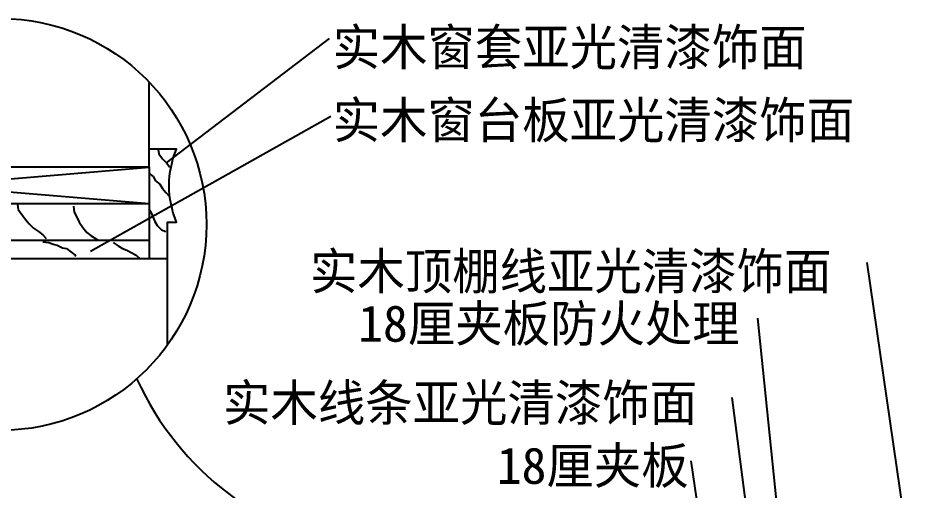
# Model space of a CAD drawing. Header units: metres. Extents: x 196 to 5438, y 102 to 7180.
# Drawn here: x 3685 to 5185, y 6403 to 7180 of the extents above; entities that cross this region are included whole.
import ezdxf

# ---------------------------------------------------------------- set-up
doc = ezdxf.new("R2010")
doc.units = ezdxf.units.M
for name, color, linetype in [('2', 2, 'Continuous'), ('4', 4, 'Continuous'), ('7', 7, 'Continuous'), ('BH', 3, 'Continuous'), ('DIM', 3, 'Continuous'), ('TEXT', 3, 'Continuous')]:
    doc.layers.add(name, color=color, linetype=linetype)
doc.dimstyles.get("Standard").update_dxf_attribs({"dimtxt": 2.5, "dimasz": 2.5, "dimexe": 1.25, "dimexo": 0.625, "dimtad": 1, "dimcen": 2.5, "dimazin": 3, "dimtfac": 1, "dimtmove": 0, "dimatfit": 3})

msp = doc.modelspace()

# ---------------------------------------------------------------- hatches: boundary and pattern name
at = {"layer": 'BH'}
h = msp.add_hatch(dxfattribs=at)
h.set_pattern_fill('ANSI31', scale=500)
h.paths.add_polyline_path([(3900.33, 6934.62), (3900.33, 7074.99, 0.58), (3330.4, 6934.62)])

# ---------------------------------------------------------------- linework, layer by layer
at = {"layer": '2'}
for q in [(3900.33, 7074.99), (3330.4, 6934.62)]:
    msp.add_line((3900.33, 6934.62), q, dxfattribs=at)
at = {"layer": '4'}
for p, q in [((3900.33, 6874.62), (3900.33, 6784.62)), ((3930.33, 6642.15), (3930.33, 6784.62))]:
    msp.add_line(p, q, dxfattribs=at)
msp.add_lwpolyline([(3318.08, 6814.62), (3540.33, 6814.62), (3540.33, 6784.62), (3900.33, 6784.62), (3930.33, 6784.62), (3930.33, 6844.62), (3945.33, 6844.62, -0.2), (3945.33, 6964.62), (3900.33, 6964.62)], format="xyb", dxfattribs=at)
msp.add_lwpolyline([(3900.33, 6934.62), (3900.33, 6874.62), (3318.8, 6874.62)], dxfattribs=at)
at = {"layer": '7'}
msp.add_line((3540.33, 6814.62), (3900.33, 6814.62), dxfattribs=at)
at = {"layer": 'BH'}
for p, q in [((3915.06, 6964.06), (3916.45, 6957.09)), ((3916.45, 6957.09), (3922.03, 6948.73)), ((3922.03, 6948.73), (3929, 6941.77)), ((3929, 6941.77), (3934.58, 6934.8)), ((3899.72, 6925.05), (3906.69, 6919.48)), ((3906.69, 6919.48), (3910.88, 6912.51)), ((3910.88, 6912.51), (3917.85, 6906.94)), ((3917.85, 6906.94), (3922.03, 6899.97)), ((3922.03, 6899.97), (3927.61, 6893.01)), ((3927.61, 6893.01), (3934.58, 6886.04)), ((3683.63, 6873.5), (3685.02, 6865.14)), ((3775.64, 6870.71), (3777.04, 6860.96)), ((3685.02, 6865.14), (3690.6, 6856.78)), ((3690.6, 6856.78), (3697.57, 6848.42)), ((3777.04, 6860.96), (3781.22, 6852.6)), ((3899.72, 6866.54), (3903.91, 6859.57)), ((3903.91, 6859.57), (3909.48, 6845.64)), ((3697.57, 6848.42), (3703.14, 6841.46)), ((3703.14, 6841.46), (3710.12, 6834.49)), ((3781.22, 6852.6), (3785.4, 6844.24)), ((3785.4, 6844.24), (3790.98, 6835.89)), ((3909.48, 6845.64), (3913.67, 6838.67)), ((3913.67, 6838.67), (3920.64, 6831.71)), ((3710.12, 6834.49), (3718.48, 6828.92)), ((3718.48, 6828.92), (3725.45, 6823.35)), ((3790.98, 6835.89), (3797.95, 6827.53)), ((3797.95, 6827.53), (3804.92, 6821.95)), ((3920.64, 6831.71), (3927.61, 6828.92)), ((3725.45, 6823.35), (3731.03, 6817.77)), ((3725.45, 6812.2), (3735.21, 6810.81)), ((3735.21, 6810.81), (3742.18, 6808.02)), ((3804.92, 6821.95), (3811.89, 6817.77)), ((3811.89, 6817.77), (3816.07, 6814.99)), ((3841.17, 6810.81), (3849.53, 6805.24)), ((3742.18, 6808.02), (3749.15, 6806.63)), ((3749.15, 6806.63), (3757.52, 6802.45)), ((3757.52, 6802.45), (3764.49, 6801.06)), ((3764.49, 6801.06), (3771.46, 6795.48)), ((3771.46, 6795.48), (3778.43, 6789.91)), ((3849.53, 6805.24), (3856.5, 6801.06)), ((3856.5, 6801.06), (3863.48, 6798.27)), ((3863.48, 6798.27), (3871.84, 6794.09)), ((3871.84, 6794.09), (3878.81, 6789.91)), ((3778.43, 6789.91), (3779.82, 6788.52)), ((3878.81, 6789.91), (3885.78, 6784.34))]:
    msp.add_line(p, q, dxfattribs=at)
at = {"layer": 'DIM'}
for points in [[(3320.18, 6886.27), (3900.33, 6934.62)], [(3900.33, 6874.62), (3327.11, 6922.39)]]:
    msp.add_lwpolyline(points, dxfattribs=at)
msp.add_lwpolyline([(3880.3, 6585.85, 0.25), (4252.06, 6302.78, -0.38), (4536.23, 5904.69, -0.1)], format="xyb", dxfattribs=at)
msp.add_circle((3655.81, 6840.59), 338.73, dxfattribs=at)

# ---------------------------------------------------------------- texts
at = {"layer": 'TEXT'}
for s, p in [('实木窗套亚光清漆饰面', (4202.13, 7102.35)), ('实木窗台板亚光清漆饰面', (4202.13, 6982.33)), ('实木顶棚线亚光清漆饰面', (4164.87, 6733.66)), ('18厘夹板防火处理', (4244.26, 6647.77)), ('实木线条亚光清漆饰面', (4021.89, 6517.25)), ('18厘夹板', (4472.28, 6413.9))]:
    msp.add_text(s, height=60, dxfattribs=at).set_placement(p)

# ---------------------------------------------------------------- leaders
at = {"layer": 'DIM'}
for points in [[(3929, 6941.77), (4196.99, 7146.31)], [(3803.77, 6796.87), (4199.43, 7018.96)], [(5184.54, 6066.16), (5081.74, 6778.16)], [(4964.81, 6069.16), (4901.6, 6686.23)], [(4951.42, 5847.44), (4859.43, 6556.01)], [(4857.34, 6002.16), (4792.27, 6451.94)]]:
    msp.add_leader(points, dimstyle='Standard', dxfattribs=at)

doc.saveas('drawing.dxf')
